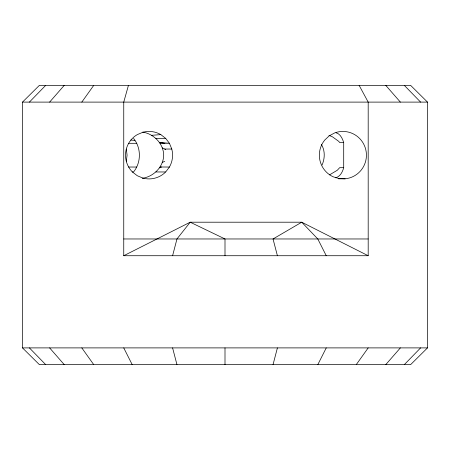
<?xml version="1.0" encoding="UTF-8"?>
<svg xmlns="http://www.w3.org/2000/svg" width="450" height="450" viewBox="0 0 450 450"><rect width="100%" height="100%" fill="white"/><g stroke="black" fill="none" stroke-linecap="round" stroke-linejoin="round"><path stroke-width="0.67" d="M126.304 161.319L127.08 155.171L126.304 149.029M172.592 255.724L176.963 238.967L190.209 222.204L301.731 222.204L368.19 255.724L368.19 102.105L359.117 85.343M273.037 364.657L277.408 347.895M128.447 85.343L123.75 102.105L123.75 255.724L368.19 255.724M336.004 132.739C340.408 133.914 342.456 138.561 343.704 142.526L343.704 167.692C342.54 171.928 340.234 176.614 335.61 177.806M322.082 165.004C324.939 158.518 325.192 150.559 321.368 144.416M132.199 171.962L133.566 171.962C141.317 162.422 141.317 147.926 133.566 138.386M142.211 178.307C153.54 176.771 163.524 166.866 163.682 155.171C163.524 143.662 153.872 133.931 142.785 132.103M317.796 364.657L326.25 347.895M81.81 102.105L93.763 85.343M356.237 364.657L368.19 347.895M165.69 171.962L169.431 167.046A23.743 23.541 -90 0 0 171.782 149.029L169.431 143.303L165.69 138.386L160.819 134.612A23.743 23.541 -90 0 0 142.954 132.238L137.278 134.612A23.743 23.541 -90 0 0 132.401 171.962L137.278 175.731L142.954 178.104A23.743 23.541 -90 0 0 165.69 171.962L155.88 171.962M49.629 102.105L64.271 85.343M385.729 364.657L400.371 347.895M29.402 102.105L45.726 85.343M404.274 364.657L420.598 347.895M22.5 102.105L39.403 85.343L410.597 85.343L427.5 102.105L427.5 347.895L410.597 364.657L39.403 364.657L22.5 347.895L22.5 102.105L427.5 102.105M123.75 255.724L190.209 222.204L225 238.967L225 255.724M162.208 162.461L164.734 161.319M159.384 167.889L161.556 166.995L169.431 167.046M329.473 174.893L337.292 170.263L339.66 167.692L343.704 167.692M151.403 135.326L160.819 134.612M160.076 167.046L161.556 166.995M128.514 143.319L136.721 143.303M162.208 147.881L164.734 149.046L171.782 149.029M155.88 138.386L165.69 138.386M343.704 142.526L339.66 142.526L338.754 141.373L332.505 136.845L328.978 135.354M160.076 143.303L169.431 143.303L159.384 142.459L164.756 143.303M338.473 178.808L345.161 178.802A23.743 23.541 -90 0 0 365.822 149.816A23.743 23.541 -90 0 0 334.637 132.941L329.214 135.849L324.72 140.079A23.743 23.541 -90 0 0 333.141 176.782L339.019 178.588L345.161 178.802M123.75 238.967L368.19 238.967M22.5 347.895L427.5 347.895M128.514 167.023L136.721 167.046M130.781 140.051L134.893 140.394M164.734 149.046L165.679 149.535M404.274 85.343L420.598 102.105M29.402 347.895L45.726 364.657M385.729 85.343L400.371 102.105M49.629 347.895L64.271 364.657M81.81 347.895L93.763 364.657M326.25 255.724L317.796 238.967L301.731 222.204L273.037 238.967L277.408 255.724M123.75 347.895L132.204 364.657M172.592 347.895L176.963 364.657M225 347.895L225 364.657"/></g></svg>
